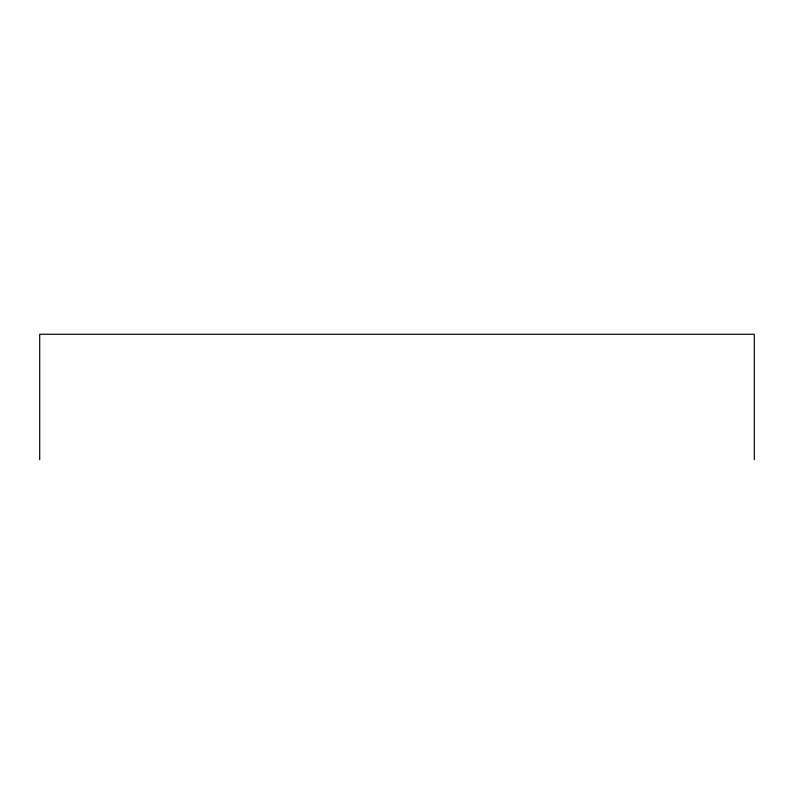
<?xml version="1.0" encoding="UTF-8"?>
<svg xmlns="http://www.w3.org/2000/svg" width="794" height="794" viewBox="0 0 794 794"><rect width="100%" height="100%" fill="white"/><g stroke="black" fill="none" stroke-linecap="round" stroke-linejoin="round"><path stroke-width="1.19" d="M754.3 459.736L754.3 334.264L39.7 334.264L39.7 459.736"/></g></svg>
